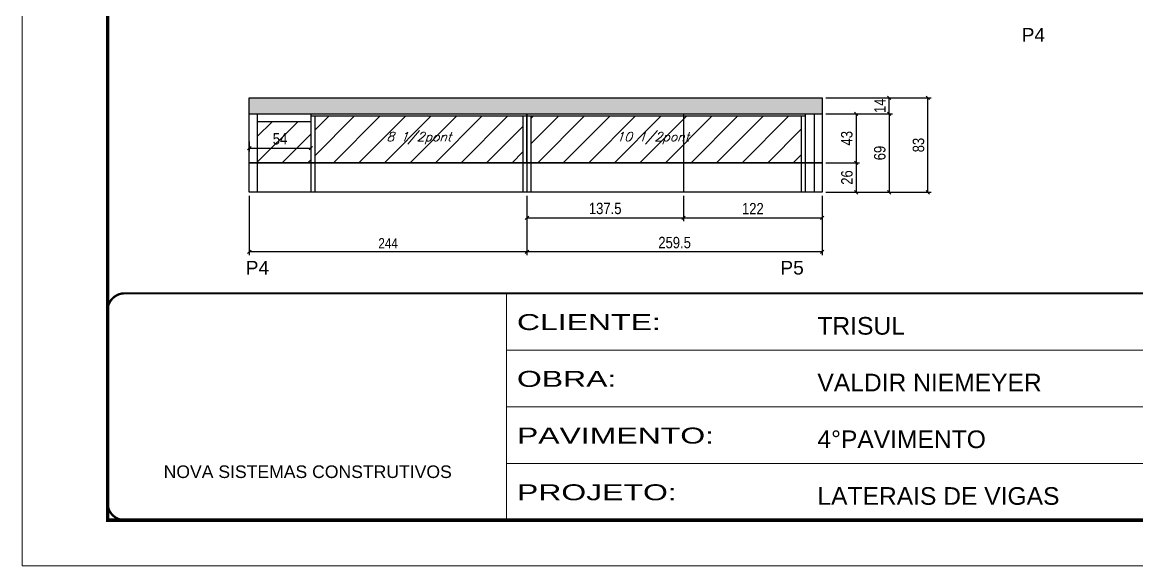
# Model space of a CAD drawing. Extents: x 3330 to 22105, y 1197 to 30204.
# Drawn here: x 16030 to 17009, y 24169 to 24646 of the extents above; entities that cross this region are included whole.
import ezdxf

# ---------------------------------------------------------------- set-up
doc = ezdxf.new("R2010")
doc.units = 0
doc.linetypes.add('CONTINUO', pattern=[0])
doc.linetypes.add('DASHED', pattern=[0.75, 0.5, -0.25])
for name, color, linetype in [('5', 5, 'Continuous'), ('COTA', 241, 'Continuous'), ('Painéis', 200, 'Continuous'), ('SARR_2.2x7', 40, 'Continuous'), ('SARR_3.5x7', 81, 'Continuous'), ('texto', 7, 'Continuous')]:
    doc.layers.add(name, color=color, linetype=linetype)
for name, color, linetype, lineweight in [('Folhas', 255, 'Continuous', 9), ('Hachura', 251, 'Continuous', 9), ('SARRAFO DE PRESSAO', 251, 'DASHED', 9)]:
    doc.layers.add(name, color=color, linetype=linetype, lineweight=lineweight)
doc.styles.add('ARIAL', font='arial.ttf')
doc.styles.add('COTA TECNICA', font='techl___.ttf', dxfattribs={"height": 10})
doc.styles.add('COTA TECNICA-50', font='techl___.ttf', dxfattribs={"height": 9})
doc.styles.add('Romans', font='romans.shx')
doc.styles.get("Standard").update_dxf_attribs({"font": 'arial.ttf'})
doc.styles.add('Tecnologia', font='')
doc.styles.get('Tecnologia').set_extended_font_data('Forgotten Futurist')
doc.dimstyles.new('COTA PAINEL-50', dxfattribs={"dimtxt": 9, "dimasz": 3, "dimexe": 3, "dimexo": 3, "dimgap": 3, "dimtad": 1, "dimdec": 1, "dimzin": 12, "dimdsep": 46, "dimtxsty": 'COTA TECNICA-50', "dimblk1": 'OBLIQUE', "dimblk2": 'OBLIQUE', "dimsah": 1, "dimcen": 0.9, "dimclrd": 4, "dimclre": 4, "dimclrt": 240, "dimadec": 1, "dimazin": 3, "dimtfac": 1, "dimtdec": 1, "dimtmove": 0, "dimatfit": 3, "dimfxl": 1, "dimtolj": 1, "dimtzin": 12, "dimarcsym": 0})
doc.dimstyles.new('PAINEL', dxfattribs={"dimtxt": 10, "dimasz": 3, "dimexe": 3, "dimexo": 3, "dimgap": 3, "dimtad": 1, "dimdec": 1, "dimzin": 12, "dimdsep": 46, "dimtxsty": 'COTA TECNICA', "dimblk1": 'OBLIQUE', "dimblk2": 'OBLIQUE', "dimsah": 1, "dimcen": 0.9, "dimclrd": 4, "dimclre": 4, "dimclrt": 240, "dimadec": 1, "dimazin": 3, "dimtfac": 1, "dimtdec": 1, "dimtmove": 0, "dimatfit": 3, "dimfxl": 1, "dimtolj": 1, "dimtzin": 12, "dimarcsym": 0})

# ---------------------------------------------------------------- blocks, each defined once
blk = doc.blocks.new('9999999999')
at = {"color": 30, "linetype": 'CONTINUO'}
for p, q in [((98564.56, 34230.21), (98564.56, 34429.45)), ((98564.56, 34379.64), (99583.98, 34379.64)), ((98564.56, 34329.83), (99487.98, 34329.83)), ((98564.56, 34280.02), (99487.98, 34280.02))]:
    blk.add_line(p, q, dxfattribs=at)
at = {"color": 30, "linetype": 'CONTINUO', "const_width": 2}
blk.add_lwpolyline([(99583.98, 34230.21), (99583.98, 34414.45, 0.414214), (99568.98, 34429.45), (98228.98, 34429.45, 0.414214), (98213.98, 34414.45), (98213.98, 34245.21, 0.414214), (98228.98, 34230.21), (99583.98, 34230.21)], format="xyb", dxfattribs=at)
at = {"layer": 'Folhas'}
blk.add_lwpolyline([(98138.98, 34190.21), (99623.98, 34190.21), (99623.98, 35240.21), (98138.98, 35240.21)], close=True, dxfattribs=at)
at = {"layer": 'Folhas', "color": 30, "const_width": 3}
blk.add_lwpolyline([(98213.98, 34230.21), (99583.98, 34230.21), (99583.98, 35200.21), (98213.98, 35200.21)], close=True, dxfattribs=at)
at = {"color": 7, "linetype": 'Continuous', "ltscale": 5, "style": 'ARIAL'}
for s, height, p in [('TRISUL', 15.483, (98837.68, 34393.13)), ('VALDIR NIEMEYER', 15.4829, (98837.68, 34343.32)), ('4°PAVIMENTO', 15.4829, (98837.68, 34293.51)), ('NOVA SISTEMAS CONSTRUTIVOS', 11.0592, (98263.19, 34267.21)), ('LATERAIS DE VIGAS', 15.4829, (98837.68, 34243.7))]:
    blk.add_text(s, height=height, dxfattribs=at).set_placement(p)
at = {"layer": 'Folhas', "color": 7, "style": 'Tecnologia', "width": 1.5}
for s, p in [('CLIENTE:', (98573.65, 34397.17)), ('OBRA:', (98573.65, 34347.31)), ('PAVIMENTO:', (98573.65, 34297.5)), ('PROJETO:', (98573.65, 34247.69))]:
    blk.add_text(s, height=14, dxfattribs=at).set_placement(p)
blk = doc.blocks.new('_Oblique')
at = {"color": 0, "linetype": 'ByBlock', "lineweight": -2}
blk.add_line((-0.5, -0.5), (0.5, 0.5), dxfattribs=at)
blk = doc.blocks.new('*D1901')
at = {"layer": 'COTA', "color": 4, "linetype": 'ByBlock', "lineweight": -2, "transparency": 16777216}
for p, q in [((16229.04, 24493.77), (16229.04, 24441.44)), ((16473.04, 24493.77), (16473.04, 24441.44)), ((16473.04, 24444.44), (16229.04, 24444.44))]:
    blk.add_line(p, q, dxfattribs=at)
at = {"layer": 'Defpoints', "color": 0, "linetype": 'ByBlock', "transparency": 16777216}
for p in [(16229.04, 24496.77), (16473.04, 24496.77), (16229.04, 24444.44)]:
    blk.add_point(p, dxfattribs=at)
at = {"layer": 'COTA', "color": 4, "linetype": 'ByBlock', "lineweight": -2, "transparency": 16777216, "xscale": 3, "yscale": 3, "zscale": 3, "rotation": 180}
blk.add_blockref('_Oblique', (16229.04, 24444.44), dxfattribs=at)
at = {"layer": 'COTA', "color": 4, "linetype": 'ByBlock', "lineweight": -2, "transparency": 16777216, "xscale": 3, "yscale": 3, "zscale": 3}
blk.add_blockref('_Oblique', (16473.04, 24444.44), dxfattribs=at)
at = {"layer": 'COTA', "color": 240, "linetype": 'ByBlock', "transparency": 16777216, "insert": (16351.04, 24452), "char_height": 9, "attachment_point": 5, "style": 'COTA TECNICA-50'}
blk.add_mtext('\\A1;244', dxfattribs=at)
blk = doc.blocks.new('*D1902')
at = {"layer": 'COTA', "color": 4, "linetype": 'ByBlock', "lineweight": -2, "transparency": 16777216}
for p, q in [((16473.04, 24493.77), (16473.04, 24441.44)), ((16732.54, 24493.77), (16732.54, 24441.44)), ((16732.54, 24444.44), (16473.04, 24444.44))]:
    blk.add_line(p, q, dxfattribs=at)
at = {"layer": 'Defpoints', "color": 0, "linetype": 'ByBlock', "transparency": 16777216}
for p in [(16473.04, 24496.77), (16732.54, 24496.77), (16473.04, 24444.44)]:
    blk.add_point(p, dxfattribs=at)
at = {"layer": 'COTA', "color": 4, "linetype": 'ByBlock', "lineweight": -2, "transparency": 16777216, "xscale": 3, "yscale": 3, "zscale": 3, "rotation": 180}
blk.add_blockref('_Oblique', (16473.04, 24444.44), dxfattribs=at)
at = {"layer": 'COTA', "color": 4, "linetype": 'ByBlock', "lineweight": -2, "transparency": 16777216, "xscale": 3, "yscale": 3, "zscale": 3}
blk.add_blockref('_Oblique', (16732.54, 24444.44), dxfattribs=at)
at = {"layer": 'COTA', "color": 240, "linetype": 'ByBlock', "transparency": 16777216, "insert": (16602.79, 24452.57), "char_height": 10, "attachment_point": 5, "style": 'COTA TECNICA'}
blk.add_mtext('\\A1;259.5', dxfattribs=at)
blk = doc.blocks.new('*D1903')
at = {"layer": 'COTA', "color": 4, "lineweight": -2, "transparency": 16777216}
for p, q in [((16229.04, 24541.27), (16229.04, 24532.64)), ((16283.04, 24541.27), (16283.04, 24532.64)), ((16229.04, 24535.64), (16283.04, 24535.64))]:
    blk.add_line(p, q, dxfattribs=at)
at = {"layer": 'Defpoints', "color": 0, "transparency": 16777216}
for p in [(16229.04, 24544.27), (16283.04, 24544.27), (16283.04, 24535.64)]:
    blk.add_point(p, dxfattribs=at)
at = {"layer": 'COTA', "color": 4, "lineweight": -2, "transparency": 16777216, "xscale": 3, "yscale": 3, "zscale": 3, "rotation": 180}
blk.add_blockref('_Oblique', (16229.04, 24535.64), dxfattribs=at)
at = {"layer": 'COTA', "color": 4, "lineweight": -2, "transparency": 16777216, "xscale": 3, "yscale": 3, "zscale": 3}
blk.add_blockref('_Oblique', (16283.04, 24535.64), dxfattribs=at)
at = {"layer": 'COTA', "color": 240, "transparency": 16777216, "insert": (16256.04, 24543.74), "char_height": 10, "attachment_point": 5, "style": 'COTA TECNICA'}
blk.add_mtext('\\A1;54', dxfattribs=at)
blk = doc.blocks.new('*D1904')
at = {"layer": 'COTA', "color": 4, "lineweight": -2, "transparency": 16777216}
for p, q in [((16473.04, 24493.77), (16473.04, 24471.34)), ((16610.54, 24493.77), (16610.54, 24471.34)), ((16473.04, 24474.34), (16610.54, 24474.34))]:
    blk.add_line(p, q, dxfattribs=at)
at = {"layer": 'Defpoints', "color": 0, "transparency": 16777216}
for p in [(16473.04, 24496.77), (16610.54, 24496.77), (16610.54, 24474.34)]:
    blk.add_point(p, dxfattribs=at)
at = {"layer": 'COTA', "color": 4, "lineweight": -2, "transparency": 16777216, "xscale": 3, "yscale": 3, "zscale": 3, "rotation": 180}
blk.add_blockref('_Oblique', (16473.04, 24474.34), dxfattribs=at)
at = {"layer": 'COTA', "color": 4, "lineweight": -2, "transparency": 16777216, "xscale": 3, "yscale": 3, "zscale": 3}
blk.add_blockref('_Oblique', (16610.54, 24474.34), dxfattribs=at)
at = {"layer": 'COTA', "color": 240, "transparency": 16777216, "insert": (16541.79, 24482.56), "char_height": 10, "attachment_point": 5, "style": 'COTA TECNICA'}
blk.add_mtext('\\A1;137.5', dxfattribs=at)
blk = doc.blocks.new('*D1905')
at = {"layer": 'COTA', "color": 4, "lineweight": -2, "transparency": 16777216}
for p, q in [((16610.54, 24493.77), (16610.54, 24471.34)), ((16732.54, 24493.77), (16732.54, 24471.34)), ((16610.54, 24474.34), (16732.54, 24474.34))]:
    blk.add_line(p, q, dxfattribs=at)
at = {"layer": 'Defpoints', "color": 0, "transparency": 16777216}
for p in [(16610.54, 24496.77), (16732.54, 24496.77), (16732.54, 24474.34)]:
    blk.add_point(p, dxfattribs=at)
at = {"layer": 'COTA', "color": 4, "lineweight": -2, "transparency": 16777216, "xscale": 3, "yscale": 3, "zscale": 3, "rotation": 180}
blk.add_blockref('_Oblique', (16610.54, 24474.34), dxfattribs=at)
at = {"layer": 'COTA', "color": 4, "lineweight": -2, "transparency": 16777216, "xscale": 3, "yscale": 3, "zscale": 3}
blk.add_blockref('_Oblique', (16732.54, 24474.34), dxfattribs=at)
at = {"layer": 'COTA', "color": 240, "transparency": 16777216, "insert": (16671.54, 24482.4), "char_height": 10, "attachment_point": 5, "style": 'COTA TECNICA'}
blk.add_mtext('\\A1;122', dxfattribs=at)
blk = doc.blocks.new('*D1909')
at = {"layer": 'COTA', "color": 4, "linetype": 'ByBlock', "lineweight": -2, "transparency": 16777216}
for p, q in [((16735.54, 24579.77), (16794.26, 24579.77)), ((16791.26, 24565.77), (16791.26, 24579.77)), ((16735.54, 24565.77), (16794.26, 24565.77))]:
    blk.add_line(p, q, dxfattribs=at)
at = {"layer": 'Defpoints', "color": 0, "linetype": 'ByBlock', "transparency": 16777216}
for p in [(16732.54, 24579.77), (16791.26, 24579.77), (16732.54, 24565.77)]:
    blk.add_point(p, dxfattribs=at)
at = {"layer": 'COTA', "color": 4, "linetype": 'ByBlock', "lineweight": -2, "transparency": 16777216, "xscale": 3, "yscale": 3, "zscale": 3}
for p, rotation in [((16791.26, 24579.77), 90), ((16791.26, 24565.77), 270)]:
    blk.add_blockref('_Oblique', p, dxfattribs=dict(at, rotation=rotation))
at = {"layer": 'COTA', "color": 240, "linetype": 'ByBlock', "transparency": 16777216, "insert": (16783.19, 24572.77), "char_height": 10, "attachment_point": 5, "rotation": 90, "style": 'COTA TECNICA'}
blk.add_mtext('\\A1;14', dxfattribs=at)
blk = doc.blocks.new('*D1910')
at = {"layer": 'COTA', "color": 4, "linetype": 'ByBlock', "lineweight": -2, "transparency": 16777216}
for p, q in [((16735.54, 24565.77), (16794.26, 24565.77)), ((16791.26, 24565.77), (16791.26, 24496.77)), ((16735.54, 24496.77), (16794.26, 24496.77))]:
    blk.add_line(p, q, dxfattribs=at)
at = {"layer": 'Defpoints', "color": 0, "linetype": 'ByBlock', "transparency": 16777216}
for p in [(16732.54, 24565.77), (16732.54, 24496.77), (16791.26, 24496.77)]:
    blk.add_point(p, dxfattribs=at)
at = {"layer": 'COTA', "color": 4, "linetype": 'ByBlock', "lineweight": -2, "transparency": 16777216, "xscale": 3, "yscale": 3, "zscale": 3}
for p, rotation in [((16791.26, 24565.77), 90), ((16791.26, 24496.77), 270)]:
    blk.add_blockref('_Oblique', p, dxfattribs=dict(at, rotation=rotation))
at = {"layer": 'COTA', "color": 240, "linetype": 'ByBlock', "transparency": 16777216, "insert": (16783.13, 24531.27), "char_height": 10, "attachment_point": 5, "rotation": 90, "style": 'COTA TECNICA'}
blk.add_mtext('\\A1;69', dxfattribs=at)
blk = doc.blocks.new('*D1911')
at = {"layer": 'COTA', "color": 4, "lineweight": -2, "transparency": 16777216}
for p, q in [((16735.54, 24579.77), (16828.36, 24579.77)), ((16825.36, 24496.77), (16825.36, 24579.77)), ((16735.54, 24496.77), (16828.36, 24496.77))]:
    blk.add_line(p, q, dxfattribs=at)
at = {"layer": 'Defpoints', "color": 0, "transparency": 16777216}
for p in [(16732.54, 24579.77), (16825.36, 24579.77), (16732.54, 24496.77)]:
    blk.add_point(p, dxfattribs=at)
at = {"layer": 'COTA', "color": 4, "lineweight": -2, "transparency": 16777216, "xscale": 3, "yscale": 3, "zscale": 3}
for p, rotation in [((16825.36, 24579.77), 90), ((16825.36, 24496.77), 270)]:
    blk.add_blockref('_Oblique', p, dxfattribs=dict(at, rotation=rotation))
at = {"layer": 'COTA', "color": 240, "transparency": 16777216, "insert": (16817.12, 24538.27), "char_height": 10, "attachment_point": 5, "rotation": 90, "style": 'COTA TECNICA'}
blk.add_mtext('\\A1;83', dxfattribs=at)
blk = doc.blocks.new('*D1915')
at = {"layer": 'COTA', "color": 4, "lineweight": -2, "transparency": 16777216}
for p, q in [((16735.54, 24565.77), (16765.33, 24565.77)), ((16762.33, 24565.77), (16762.33, 24522.77)), ((16735.54, 24522.77), (16765.33, 24522.77))]:
    blk.add_line(p, q, dxfattribs=at)
at = {"layer": 'Defpoints', "color": 0, "transparency": 16777216}
for p in [(16732.54, 24565.77), (16732.54, 24522.77), (16762.33, 24522.77)]:
    blk.add_point(p, dxfattribs=at)
at = {"layer": 'COTA', "color": 4, "lineweight": -2, "transparency": 16777216, "xscale": 3, "yscale": 3, "zscale": 3}
for p, rotation in [((16762.33, 24565.77), 90), ((16762.33, 24522.77), 270)]:
    blk.add_blockref('_Oblique', p, dxfattribs=dict(at, rotation=rotation))
at = {"layer": 'COTA', "color": 240, "transparency": 16777216, "insert": (16754.11, 24544.27), "char_height": 10, "attachment_point": 5, "rotation": 90, "style": 'COTA TECNICA'}
blk.add_mtext('\\A1;43', dxfattribs=at)
blk = doc.blocks.new('*D1916')
at = {"layer": 'COTA', "color": 4, "lineweight": -2, "transparency": 16777216}
for p, q in [((16735.54, 24522.77), (16765.33, 24522.77)), ((16762.33, 24522.77), (16762.33, 24496.77)), ((16735.54, 24496.77), (16765.33, 24496.77))]:
    blk.add_line(p, q, dxfattribs=at)
at = {"layer": 'Defpoints', "color": 0, "transparency": 16777216}
for p in [(16732.54, 24522.77), (16732.54, 24496.77), (16762.33, 24496.77)]:
    blk.add_point(p, dxfattribs=at)
at = {"layer": 'COTA', "color": 4, "lineweight": -2, "transparency": 16777216, "xscale": 3, "yscale": 3, "zscale": 3}
for p, rotation in [((16762.33, 24522.77), 90), ((16762.33, 24496.77), 270)]:
    blk.add_blockref('_Oblique', p, dxfattribs=dict(at, rotation=rotation))
at = {"layer": 'COTA', "color": 240, "transparency": 16777216, "insert": (16754.23, 24509.77), "char_height": 10, "attachment_point": 5, "rotation": 90, "style": 'COTA TECNICA'}
blk.add_mtext('\\A1;26', dxfattribs=at)

msp = doc.modelspace()

# ---------------------------------------------------------------- hatches: boundary and pattern name
at = {"layer": 'COTA'}
h = msp.add_hatch(dxfattribs=at)
h.set_pattern_fill('AR-CONC', color=256, scale=0.03)
h.set_pattern_definition([(50, (0, 12.7868), (5.4655401, -0.4781726), [0.5715, -6.2865]), (355, (0, 12.787), (-1.0573026, 5.7317054), [0.4572, -5.0292175]), (100.451445, (0.4555, 12.747), (4.4082374, 5.2535326), [0.4857003, -5.3427073]), (46.1842, (0, 14.311), (8.1323712, -1.2612698), [0.85725, -9.42975]), (96.635558, (0.678, 14.206), (7.122124, 7.4227837), [0.7285507, -8.0140682]), (351.18415, (0, 14.311), (7.122124, 7.4227837), [0.685799, -7.543792]), (21, (0.762, 13.9298), (4.54843174, -3.06795595), [0.5715, -6.2865]), (326, (0.762, 13.93), (1.8540609, 5.525639), [0.4572, -5.0292]), (71.451445, (1.141, 13.674), (6.4024926, 2.4576831), [0.4857003, -5.3426981]), (37.5, (0, 12.7868), (0.0926581, 2.53665117), [0, -4.96824, 0, -5.1054, 0, -5.04825]), (7.5, (0, 12.7868), (2.00458988, 3.00541724), [0, -2.91084, 0, -4.85394, 0, -1.92405]), (327.5, (-1.6993, 12.7868), (4.06771786, -0.17186232), [0, -1.905, 0, -5.9436, 0, -7.8867]), (317.5, (-2.4613, 12.7868), (4.44387544, 0.76279473), [0, -2.4765, 0, -3.94716, 0, -5.6007])])
h.paths.add_polyline_path([(16732.54, 24579.77), (16229.04, 24579.77), (16229.04, 24565.77), (16732.54, 24565.77)])
at = {"layer": 'Hachura', "linetype": 'ByBlock'}
h = msp.add_hatch(dxfattribs=at)
h.set_pattern_fill('ANSI31', color=256, scale=5)
h.set_pattern_definition([(45, (1585, 1161.362), (-11.22532, 11.22532), [])])
h.paths.add_polyline_path([(16236.04, 24558.77), (16236.04, 24522.77), (16283.04, 24522.77), (16283.04, 24558.77)])
h.paths.add_polyline_path([(16286.54, 24563.57), (16286.54, 24522.77), (16469.54, 24522.77), (16469.54, 24563.57)])
h.paths.add_polyline_path([(16610.54, 24522.77), (16610.54, 24563.57), (16476.54, 24563.57), (16476.54, 24522.77)])
h.paths.add_polyline_path([(16714.04, 24522.77), (16714.04, 24563.57), (16610.54, 24563.57), (16610.54, 24522.77)])

# ---------------------------------------------------------------- linework, layer by layer
at = {"layer": 'COTA', "linetype": 'ByBlock'}
for p, q in [((16229.04, 24565.77), (16229.04, 24579.77)), ((16286.54, 24496.77), (16283.04, 24496.77)), ((16476.54, 24496.77), (16469.54, 24496.77)), ((16717.54, 24496.77), (16714.04, 24496.77))]:
    msp.add_line(p, q, dxfattribs=at)
at = {"layer": 'COTA'}
for p, q in [((16229.04, 24579.77), (16732.54, 24579.77)), ((16732.54, 24579.77), (16732.54, 24565.77))]:
    msp.add_line(p, q, dxfattribs=at)
at = {"layer": 'Painéis', "linetype": 'Continuous'}
for p, q in [((16473.04, 24522.77), (16473.04, 24565.77)), ((16610.54, 24565.77), (16610.54, 24496.77)), ((16473.04, 24522.77), (16473.04, 24496.77))]:
    msp.add_line(p, q, dxfattribs=at)
for points in [[(16229.04, 24565.77), (16473.04, 24565.77), (16473.04, 24522.77), (16229.04, 24522.77)], [(16473.04, 24565.77), (16732.54, 24565.77), (16732.54, 24522.77), (16473.04, 24522.77)], [(16229.04, 24522.77), (16732.54, 24522.77), (16732.54, 24496.77), (16229.04, 24496.77)]]:
    msp.add_lwpolyline(points, close=True, dxfattribs=at)
at = {"layer": 'SARR_2.2x7', "linetype": 'Continuous'}
for p, q in [((16236.04, 24565.77), (16236.04, 24522.77)), ((16473.04, 24563.57), (16283.04, 24563.57)), ((16717.54, 24563.57), (16473.04, 24563.57)), ((16725.54, 24565.77), (16725.54, 24522.77)), ((16283.04, 24558.77), (16236.04, 24558.77)), ((16236.04, 24522.77), (16236.04, 24496.77)), ((16725.54, 24522.77), (16725.54, 24496.77))]:
    msp.add_line(p, q, dxfattribs=at)
at = {"layer": 'SARR_3.5x7'}
for p, q in [((16283.04, 24565.77), (16283.04, 24496.77)), ((16286.54, 24563.57), (16286.54, 24496.77)), ((16469.54, 24563.57), (16469.54, 24496.77)), ((16476.54, 24563.57), (16476.54, 24496.77)), ((16714.04, 24563.57), (16714.04, 24496.77)), ((16717.54, 24565.77), (16717.54, 24496.77))]:
    msp.add_line(p, q, dxfattribs=at)

# ---------------------------------------------------------------- block references
at = {"layer": 'SARRAFO DE PRESSAO', "color": 6, "linetype": 'ByBlock'}
msp.add_blockref('9999999999', (-82109.42, -10021.38), dxfattribs=at)

# ---------------------------------------------------------------- texts
at = {"layer": '5', "linetype": 'Continuous'}
for s, p in [('P4', (16907.8, 24629.11)), ('P4', (16225.94, 24424.54)), ('P5', (16695.78, 24424.54))]:
    msp.add_text(s, height=12, rotation=359.99996, dxfattribs=at).set_placement(p)
at = {"layer": 'texto', "color": 2, "char_height": 8, "attachment_point": 5, "style": 'Romans'}
for s, insert in [('{\\Q19;\\C256;8 1/2pont}', (16378.04, 24544.27)), ('{\\Q19;\\C256;10 1/2pont}', (16583.54, 24544.27))]:
    msp.add_mtext(s, dxfattribs=dict(at, insert=insert))

# ---------------------------------------------------------------- dimensions: what is measured, and where the dimension line sits
at = {"layer": 'COTA', "linetype": 'ByBlock'}
dim = msp.add_linear_dim(base=(16791.26, 24579.77), p1=(16732.54, 24565.77), p2=(16732.54, 24579.77), angle=90, dimstyle='PAINEL', dxfattribs=at)
dim.commit()
dim.dimension.update_dxf_attribs({"geometry": '*D1909', "text_midpoint": (16791.26, 24572.77), "dimtype": 160})
at = {"layer": 'COTA'}
for base, p1, p2, picture, middle in [((16825.36, 24579.77), (16732.54, 24496.77), (16732.54, 24579.77), '*D1911', (16817.12, 24538.27)), ((16762.33, 24522.77), (16732.54, 24565.77), (16732.54, 24522.77), '*D1915', (16754.11, 24544.27)), ((16762.33, 24496.77), (16732.54, 24522.77), (16732.54, 24496.77), '*D1916', (16754.23, 24509.77))]:
    dim = msp.add_linear_dim(base=base, p1=p1, p2=p2, angle=90, dimstyle='PAINEL', dxfattribs=at)
    dim.commit()
    dim.dimension.update_dxf_attribs({"geometry": picture, "text_midpoint": middle})
at = {"layer": 'COTA', "linetype": 'ByBlock'}
dim = msp.add_linear_dim(base=(16791.26, 24496.77), p1=(16732.54, 24565.77), p2=(16732.54, 24496.77), angle=90, dimstyle='PAINEL', dxfattribs=at)
dim.commit()
dim.dimension.update_dxf_attribs({"geometry": '*D1910', "text_midpoint": (16783.13, 24531.27)})
at = {"layer": 'COTA'}
for base, p1, p2, picture, middle in [((16283.04, 24535.64), (16229.04, 24544.27), (16283.04, 24544.27), '*D1903', (16256.04, 24543.74)), ((16610.54, 24474.34), (16473.04, 24496.77), (16610.54, 24496.77), '*D1904', (16541.79, 24482.56))]:
    dim = msp.add_linear_dim(base=base, p1=p1, p2=p2, dimstyle='PAINEL', dxfattribs=at)
    dim.commit()
    dim.dimension.update_dxf_attribs({"geometry": picture, "text_midpoint": middle})
at = {"layer": 'COTA', "linetype": 'ByBlock'}
dim = msp.add_linear_dim(base=(16229.04, 24444.44), p1=(16473.04, 24496.77), p2=(16229.04, 24496.77), angle=180, dimstyle='COTA PAINEL-50', override={"dimarcsym": 1}, dxfattribs=at)
dim.commit()
dim.dimension.update_dxf_attribs({"geometry": '*D1901', "text_midpoint": (16351.04, 24452)})
dim = msp.add_linear_dim(base=(16473.04, 24444.44), p1=(16732.54, 24496.77), p2=(16473.04, 24496.77), dimstyle='PAINEL', dxfattribs=at)
dim.commit()
dim.dimension.update_dxf_attribs({"geometry": '*D1902', "text_midpoint": (16602.79, 24452.57)})
at = {"layer": 'COTA'}
dim = msp.add_linear_dim(base=(16732.54, 24474.34), p1=(16610.54, 24496.77), p2=(16732.54, 24496.77), dimstyle='PAINEL', override={"dimtmove": 1}, dxfattribs=at)
dim.commit()
dim.dimension.update_dxf_attribs({"geometry": '*D1905', "text_midpoint": (16671.54, 24482.4)})

doc.saveas('drawing.dxf')
